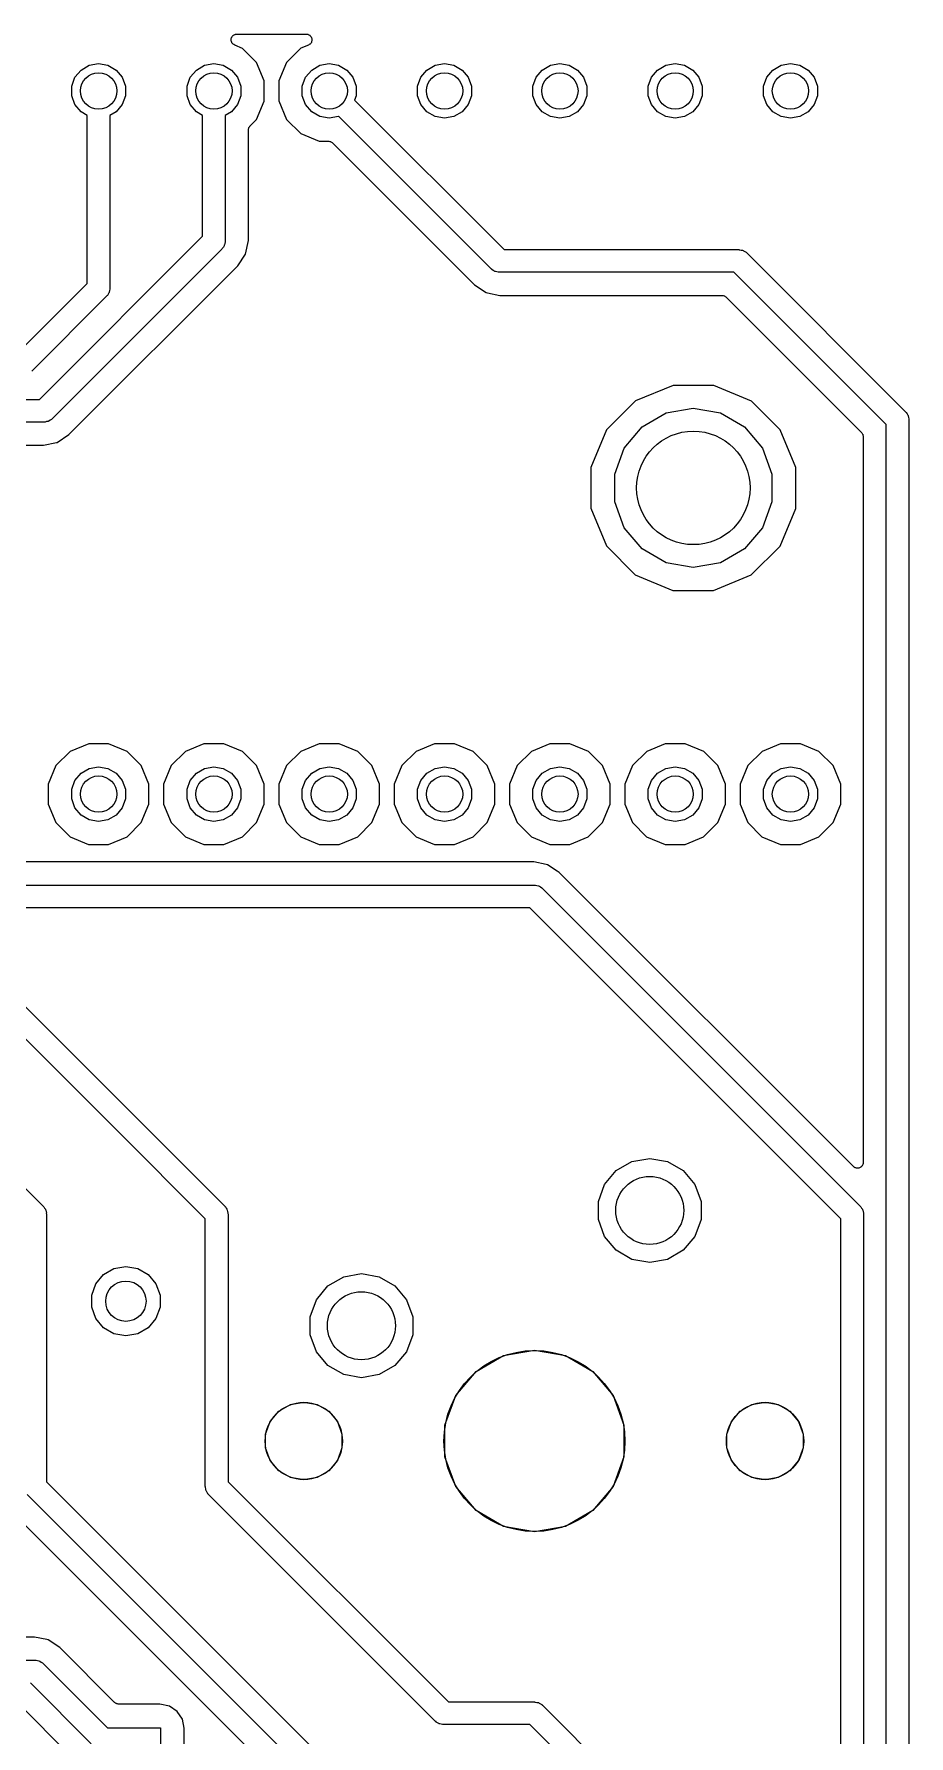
# Model space of a CAD drawing. Extents: x 36 to 201, y -145 to -29.
# Drawn here: x 181.98 to 201.25, y -66.5 to -29 of the extents above; entities that cross this region are included whole.
import ezdxf

# ---------------------------------------------------------------- set-up
doc = ezdxf.new("R2010")
doc.units = 0
doc.header["$MEASUREMENT"] = 0
doc.layers.add('BLACK', color=7, linetype='CONTINUOUS')

msp = doc.modelspace()

# ---------------------------------------------------------------- linework, layer by layer
at = {"layer": 'Black'}
for p, q in [((186.32, -29.1435), (186.321, -29.1242)), ((186.321, -29.1462), (186.32, -29.1435)), ((186.321, -29.1049), (186.322, -29.1023)), ((186.321, -29.1242), (186.321, -29.1049)), ((186.321, -29.1491), (186.321, -29.1462)), ((186.328, -29.1672), (186.321, -29.1491)), ((186.322, -29.0994), (186.33, -29.0816)), ((186.322, -29.1023), (186.322, -29.0994)), ((186.334, -29.1855), (186.328, -29.1672)), ((186.33, -29.0816), (186.336, -29.0635)), ((186.335, -29.1878), (186.334, -29.1855)), ((186.336, -29.1905), (186.335, -29.1878)), ((186.336, -29.0635), (186.338, -29.0613)), ((186.349, -29.2053), (186.336, -29.1905)), ((186.338, -29.0613), (186.339, -29.0587)), ((186.339, -29.0587), (186.352, -29.0445)), ((186.36, -29.2206), (186.349, -29.2053)), ((186.352, -29.0445), (186.365, -29.0297)), ((186.363, -29.2221), (186.36, -29.2206)), ((186.365, -29.2243), (186.363, -29.2221)), ((186.365, -29.0297), (186.367, -29.0283)), ((186.381, -29.2339), (186.365, -29.2243)), ((186.367, -29.0283), (186.369, -29.0262)), ((186.369, -29.0262), (186.386, -29.0173)), ((186.398, -29.2443), (186.381, -29.2339)), ((186.386, -29.0173), (186.403, -29.0077)), ((186.568, -29.3152), (186.398, -29.2443)), ((186.403, -29.0077), (186.406, -29.0072)), ((186.406, -29.0072), (186.408, -29.0058)), ((186.408, -29.0058), (186.427, -29.0033)), ((186.427, -29.0033), (186.446, -29)), ((186.446, -29), (187.974, -29)), ((188.022, -29.2444), (187.853, -29.3141)), ((187.974, -29), (187.993, -29.0034)), ((187.993, -29.0034), (188.012, -29.0059)), ((188.012, -29.0059), (188.014, -29.0072)), ((188.014, -29.0072), (188.017, -29.0077)), ((188.017, -29.0077), (188.034, -29.0174)), ((188.038, -29.234), (188.022, -29.2444)), ((188.034, -29.0174), (188.051, -29.0263)), ((188.055, -29.2243), (188.038, -29.234)), ((188.051, -29.0263), (188.053, -29.0283)), ((188.053, -29.0283), (188.055, -29.0297)), ((188.055, -29.0297), (188.068, -29.0446)), ((188.057, -29.2222), (188.055, -29.2243)), ((188.059, -29.2207), (188.057, -29.2222)), ((188.071, -29.2053), (188.059, -29.2207)), ((188.068, -29.0446), (188.081, -29.0589)), ((188.084, -29.1905), (188.071, -29.2053)), ((188.081, -29.0589), (188.082, -29.0614)), ((188.082, -29.0614), (188.084, -29.0635)), ((188.084, -29.0635), (188.09, -29.0817)), ((188.086, -29.1857), (188.084, -29.1879)), ((188.084, -29.1879), (188.084, -29.1905)), ((188.092, -29.1673), (188.086, -29.1857)), ((188.09, -29.0817), (188.098, -29.0996)), ((188.099, -29.1491), (188.092, -29.1673)), ((188.098, -29.0996), (188.098, -29.1024)), ((188.098, -29.1024), (188.099, -29.1049)), ((188.099, -29.1049), (188.099, -29.1243)), ((188.099, -29.1243), (188.099, -29.1437)), ((188.099, -29.1437), (188.099, -29.1463)), ((188.099, -29.1463), (188.099, -29.1491)), ((186.88, -29.6272), (186.568, -29.3152)), ((187.853, -29.3141), (187.541, -29.6255)), ((182.807, -30.1494), (182.878, -29.9529)), ((182.878, -29.9529), (183.013, -29.7926)), ((183.013, -29.7926), (183.194, -29.688)), ((183.194, -29.688), (183.4, -29.6517)), ((183.4, -29.6517), (183.606, -29.688)), ((183.606, -29.688), (183.787, -29.7926)), ((183.787, -29.7926), (183.922, -29.9529)), ((183.922, -29.9529), (183.993, -30.1494)), ((185.347, -30.1494), (185.418, -29.9529)), ((185.418, -29.9529), (185.553, -29.7926)), ((185.553, -29.7926), (185.734, -29.688)), ((185.734, -29.688), (185.94, -29.6517)), ((185.94, -29.6517), (186.146, -29.688)), ((186.146, -29.688), (186.327, -29.7926)), ((186.327, -29.7926), (186.462, -29.9529)), ((186.462, -29.9529), (186.533, -30.1494)), ((187.048, -30.0346), (186.88, -29.6272)), ((187.541, -29.6255), (187.372, -30.0326)), ((187.887, -30.1494), (187.958, -29.9529)), ((187.958, -29.9529), (188.093, -29.7926)), ((188.093, -29.7926), (188.274, -29.688)), ((188.274, -29.688), (188.48, -29.6517)), ((188.48, -29.6517), (188.686, -29.688)), ((188.686, -29.688), (188.867, -29.7926)), ((188.867, -29.7926), (189.002, -29.9529)), ((189.002, -29.9529), (189.073, -30.1494)), ((190.427, -30.1494), (190.498, -29.9529)), ((190.498, -29.9529), (190.633, -29.7926)), ((190.633, -29.7926), (190.814, -29.688)), ((190.814, -29.688), (191.02, -29.6517)), ((191.02, -29.6517), (191.226, -29.688)), ((191.226, -29.688), (191.407, -29.7926)), ((191.407, -29.7926), (191.542, -29.9529)), ((191.542, -29.9529), (191.613, -30.1494)), ((192.967, -30.1494), (193.038, -29.9529)), ((193.038, -29.9529), (193.173, -29.7926)), ((193.173, -29.7926), (193.354, -29.688)), ((193.354, -29.688), (193.56, -29.6517)), ((193.56, -29.6517), (193.766, -29.688)), ((193.766, -29.688), (193.947, -29.7926)), ((193.947, -29.7926), (194.082, -29.9529)), ((194.082, -29.9529), (194.153, -30.1494)), ((195.507, -30.1494), (195.578, -29.9529)), ((195.578, -29.9529), (195.713, -29.7926)), ((195.713, -29.7926), (195.894, -29.688)), ((195.894, -29.688), (196.1, -29.6517)), ((196.1, -29.6517), (196.306, -29.688)), ((196.306, -29.688), (196.487, -29.7926)), ((196.487, -29.7926), (196.622, -29.9529)), ((196.622, -29.9529), (196.693, -30.1494)), ((198.047, -30.1494), (198.118, -29.9529)), ((198.118, -29.9529), (198.253, -29.7926)), ((198.253, -29.7926), (198.434, -29.688)), ((198.434, -29.688), (198.64, -29.6517)), ((198.64, -29.6517), (198.846, -29.688)), ((198.846, -29.688), (199.027, -29.7926)), ((199.027, -29.7926), (199.162, -29.9529)), ((199.162, -29.9529), (199.233, -30.1494)), ((182.807, -30.3586), (182.807, -30.1494)), ((182.878, -30.5551), (182.807, -30.3586)), ((183.993, -30.3586), (183.922, -30.5551)), ((183.993, -30.1494), (183.993, -30.3586)), ((185.347, -30.3586), (185.347, -30.1494)), ((185.418, -30.5551), (185.347, -30.3586)), ((186.533, -30.3586), (186.462, -30.5551)), ((186.533, -30.1494), (186.533, -30.3586)), ((187.048, -30.4754), (187.048, -30.0346)), ((187.372, -30.0326), (187.372, -30.4734)), ((187.887, -30.3586), (187.887, -30.1494)), ((187.958, -30.5551), (187.887, -30.3586)), ((189.073, -30.3586), (189.037, -30.4576)), ((189.073, -30.1494), (189.073, -30.3586)), ((190.427, -30.3586), (190.427, -30.1494)), ((190.498, -30.5551), (190.427, -30.3586)), ((191.613, -30.3586), (191.542, -30.5551)), ((191.613, -30.1494), (191.613, -30.3586)), ((192.967, -30.3586), (192.967, -30.1494)), ((193.038, -30.5551), (192.967, -30.3586)), ((194.153, -30.3586), (194.082, -30.5551)), ((194.153, -30.1494), (194.153, -30.3586)), ((195.507, -30.3586), (195.507, -30.1494)), ((195.578, -30.5551), (195.507, -30.3586)), ((196.693, -30.3586), (196.622, -30.5551)), ((196.693, -30.1494), (196.693, -30.3586)), ((198.047, -30.3586), (198.047, -30.1494)), ((198.118, -30.5551), (198.047, -30.3586)), ((199.233, -30.3586), (199.162, -30.5551)), ((199.233, -30.1494), (199.233, -30.3586)), ((183.013, -30.7154), (182.878, -30.5551)), ((183.15, -30.7946), (183.013, -30.7154)), ((183.787, -30.7154), (183.65, -30.7946)), ((183.922, -30.5551), (183.787, -30.7154)), ((185.553, -30.7154), (185.418, -30.5551)), ((185.69, -30.7946), (185.553, -30.7154)), ((186.327, -30.7154), (186.19, -30.7946)), ((186.462, -30.5551), (186.327, -30.7154)), ((186.879, -30.8825), (187.048, -30.4754)), ((187.372, -30.4734), (187.54, -30.8808)), ((188.093, -30.7154), (187.958, -30.5551)), ((188.274, -30.82), (188.093, -30.7154)), ((189.037, -30.4576), (192.33, -33.75)), ((190.633, -30.7154), (190.498, -30.5551)), ((190.814, -30.82), (190.633, -30.7154)), ((191.407, -30.7154), (191.226, -30.82)), ((191.542, -30.5551), (191.407, -30.7154)), ((193.173, -30.7154), (193.038, -30.5551)), ((193.354, -30.82), (193.173, -30.7154)), ((193.947, -30.7154), (193.766, -30.82)), ((194.082, -30.5551), (193.947, -30.7154)), ((195.713, -30.7154), (195.578, -30.5551)), ((195.894, -30.82), (195.713, -30.7154)), ((196.487, -30.7154), (196.306, -30.82)), ((196.622, -30.5551), (196.487, -30.7154)), ((198.253, -30.7154), (198.118, -30.5551)), ((198.434, -30.82), (198.253, -30.7154)), ((199.027, -30.7154), (198.846, -30.82)), ((199.162, -30.5551), (199.027, -30.7154)), ((183.15, -34.4964), (183.15, -30.7946)), ((183.65, -30.7946), (183.65, -34.6)), ((185.69, -33.4564), (185.69, -30.7946)), ((186.19, -30.7946), (186.19, -33.56)), ((186.698, -31.1044), (186.703, -31.0884)), ((186.699, -31.11), (186.698, -31.1044)), ((186.698, -31.1156), (186.699, -31.11)), ((186.698, -33.5475), (186.698, -31.1156)), ((186.703, -31.0884), (186.706, -31.0721)), ((186.706, -31.0721), (186.708, -31.0672)), ((186.708, -31.0672), (186.71, -31.0618)), ((186.71, -31.0618), (186.719, -31.0483)), ((186.719, -31.0483), (186.728, -31.0339)), ((186.728, -31.0339), (186.732, -31.0303)), ((186.732, -31.0303), (186.735, -31.0257)), ((186.735, -31.0257), (186.879, -30.8825)), ((187.54, -30.8808), (187.852, -31.1928)), ((188.48, -30.8563), (188.274, -30.82)), ((188.686, -30.82), (188.48, -30.8563)), ((188.69, -30.8176), (188.686, -30.82)), ((192.049, -34.1768), (188.69, -30.8176)), ((191.02, -30.8563), (190.814, -30.82)), ((191.226, -30.82), (191.02, -30.8563)), ((193.56, -30.8563), (193.354, -30.82)), ((193.766, -30.82), (193.56, -30.8563)), ((196.1, -30.8563), (195.894, -30.82)), ((196.306, -30.82), (196.1, -30.8563)), ((198.64, -30.8563), (198.434, -30.82)), ((198.846, -30.82), (198.64, -30.8563)), ((187.852, -31.1928), (188.259, -31.3618)), ((188.259, -31.3618), (188.464, -31.362)), ((188.464, -31.362), (188.469, -31.363)), ((188.469, -31.363), (188.474, -31.3625)), ((188.474, -31.3625), (188.491, -31.3668)), ((188.491, -31.3668), (188.507, -31.3697)), ((188.507, -31.3697), (188.512, -31.3725)), ((188.512, -31.3725), (188.517, -31.3739)), ((188.517, -31.3739), (188.531, -31.3834)), ((188.531, -31.3834), (188.545, -31.3918)), ((188.545, -31.3918), (188.549, -31.396)), ((188.549, -31.396), (188.553, -31.3992)), ((188.553, -31.3992), (191.681, -34.5271)), ((182.096, -37.05), (185.69, -33.4564)), ((186.117, -33.7368), (182.377, -37.4768)), ((186.123, -33.7278), (186.117, -33.7368)), ((186.132, -33.7207), (186.123, -33.7278)), ((186.148, -33.6924), (186.132, -33.7207)), ((186.167, -33.6657), (186.148, -33.6924)), ((186.169, -33.655), (186.167, -33.6657)), ((186.175, -33.6455), (186.169, -33.655)), ((186.181, -33.6133), (186.175, -33.6455)), ((186.189, -33.5818), (186.181, -33.6133)), ((186.19, -33.56), (186.188, -33.5708)), ((186.188, -33.5708), (186.189, -33.5818)), ((186.638, -33.8491), (186.698, -33.5475)), ((182.745, -37.8271), (186.467, -34.1048)), ((186.467, -34.1048), (186.638, -33.8491)), ((192.33, -33.75), (197.5, -33.75)), ((197.5, -33.75), (197.511, -33.7519)), ((197.511, -33.7519), (197.522, -33.751)), ((197.522, -33.751), (197.553, -33.7594)), ((197.553, -33.7594), (197.586, -33.7651)), ((197.586, -33.7651), (197.595, -33.7706)), ((197.595, -33.7706), (197.606, -33.7734)), ((197.606, -33.7734), (197.632, -33.7922)), ((197.632, -33.7922), (197.661, -33.8085)), ((197.661, -33.8085), (197.668, -33.8169)), ((197.668, -33.8169), (197.677, -33.8232)), ((197.677, -33.8232), (201.177, -37.3232)), ((181.646, -36), (183.15, -34.4964)), ((192.058, -34.1831), (192.049, -34.1768)), ((192.065, -34.1915), (192.058, -34.1831)), ((192.094, -34.2078), (192.065, -34.1915)), ((192.12, -34.2266), (192.094, -34.2078)), ((192.131, -34.2294), (192.12, -34.2266)), ((192.14, -34.2349), (192.131, -34.2294)), ((192.173, -34.2406), (192.14, -34.2349)), ((192.204, -34.249), (192.173, -34.2406)), ((192.215, -34.2481), (192.204, -34.249)), ((192.226, -34.25), (192.215, -34.2481)), ((197.396, -34.25), (192.226, -34.25)), ((200.75, -37.6036), (197.396, -34.25)), ((183.577, -34.7768), (181.927, -36.4268)), ((183.583, -34.7678), (183.577, -34.7768)), ((183.592, -34.7607), (183.583, -34.7678)), ((183.608, -34.7324), (183.592, -34.7607)), ((183.627, -34.7057), (183.608, -34.7324)), ((183.629, -34.695), (183.627, -34.7057)), ((183.635, -34.6855), (183.629, -34.695)), ((183.641, -34.6533), (183.635, -34.6855)), ((183.649, -34.6218), (183.641, -34.6533)), ((183.65, -34.6), (183.648, -34.6108)), ((183.648, -34.6108), (183.649, -34.6218)), ((191.681, -34.5271), (191.937, -34.698)), ((191.937, -34.698), (191.968, -34.7043)), ((191.968, -34.7043), (191.968, -34.7043)), ((191.968, -34.7043), (192.239, -34.758)), ((192.239, -34.758), (197.133, -34.758)), ((197.133, -34.758), (197.139, -34.759)), ((197.139, -34.759), (197.144, -34.7585)), ((197.144, -34.7585), (197.161, -34.7628)), ((197.161, -34.7628), (197.177, -34.7657)), ((197.177, -34.7657), (197.182, -34.7685)), ((197.182, -34.7685), (197.187, -34.7699)), ((197.187, -34.7699), (197.201, -34.7794)), ((197.201, -34.7794), (197.215, -34.7877)), ((197.215, -34.7877), (197.219, -34.792)), ((197.219, -34.792), (197.223, -34.7952)), ((197.223, -34.7952), (200.205, -37.7768)), ((196.053, -36.7416), (195.223, -37.0846)), ((196.951, -36.7424), (196.053, -36.7416)), ((197.781, -37.0869), (196.951, -36.7424)), ((159.7, -37.05), (182.096, -37.05)), ((195.223, -37.0846), (194.587, -37.7193)), ((198.415, -37.7226), (197.781, -37.0869)), ((182.361, -37.4915), (182.332, -37.5078)), ((182.368, -37.4831), (182.361, -37.4915)), ((182.377, -37.4768), (182.368, -37.4831)), ((195.371, -37.6543), (195.899, -37.3493)), ((195.899, -37.3493), (196.5, -37.2433)), ((196.5, -37.2433), (197.101, -37.3493)), ((197.101, -37.3493), (197.629, -37.6543)), ((201.177, -37.3232), (201.183, -37.3322)), ((201.183, -37.3322), (201.192, -37.3393)), ((201.192, -37.3393), (201.208, -37.3676)), ((201.208, -37.3676), (201.227, -37.3943)), ((201.227, -37.3943), (201.229, -37.405)), ((201.229, -37.405), (201.235, -37.4145)), ((201.235, -37.4145), (201.241, -37.4467)), ((201.241, -37.4467), (201.249, -37.4782)), ((201.249, -37.4782), (201.248, -37.4892)), ((201.248, -37.4892), (201.25, -37.5)), ((182.2, -37.55), (159.804, -37.55)), ((182.211, -37.5481), (182.2, -37.55)), ((182.222, -37.5491), (182.211, -37.5481)), ((182.253, -37.5406), (182.222, -37.5491)), ((182.286, -37.5349), (182.253, -37.5406)), ((182.295, -37.5294), (182.286, -37.5349)), ((182.306, -37.5266), (182.295, -37.5294)), ((182.332, -37.5078), (182.306, -37.5266)), ((182.489, -37.998), (182.745, -37.8271)), ((194.587, -37.7193), (194.242, -38.5489)), ((194.979, -38.1217), (195.371, -37.6543)), ((197.629, -37.6543), (198.021, -38.1217)), ((198.758, -38.5528), (198.415, -37.7226)), ((200.205, -37.7768), (200.208, -37.7814)), ((200.208, -37.7814), (200.212, -37.7849)), ((200.212, -37.7849), (200.221, -37.7993)), ((200.221, -37.7993), (200.23, -37.8129)), ((200.23, -37.8129), (200.232, -37.8183)), ((200.232, -37.8183), (200.234, -37.8231)), ((200.234, -37.8231), (200.237, -37.8395)), ((200.237, -37.8395), (200.242, -37.8555)), ((200.242, -37.8555), (200.241, -37.8611)), ((200.241, -37.8611), (200.242, -37.8666)), ((200.242, -37.8666), (200.242, -53.8634)), ((200.75, -127), (200.75, -37.6036)), ((201.25, -37.5), (201.25, -127)), ((160.067, -38.058), (182.187, -38.058)), ((182.187, -38.058), (182.473, -38.0012)), ((182.473, -38.0012), (182.489, -37.998)), ((182.473, -38.0012), (182.473, -38.0012)), ((194.77, -38.695), (194.979, -38.1217)), ((198.021, -38.1217), (198.23, -38.695)), ((194.242, -38.5489), (194.242, -39.4472)), ((198.758, -39.4511), (198.758, -38.5528)), ((194.77, -39.305), (194.77, -38.695)), ((198.23, -38.695), (198.23, -39.305)), ((194.979, -39.8783), (194.77, -39.305)), ((198.23, -39.305), (198.021, -39.8783)), ((194.242, -39.4472), (194.585, -40.2774)), ((198.413, -40.2807), (198.758, -39.4511)), ((195.371, -40.3457), (194.979, -39.8783)), ((198.021, -39.8783), (197.629, -40.3457)), ((194.585, -40.2774), (195.219, -40.9131)), ((195.899, -40.6507), (195.371, -40.3457)), ((197.629, -40.3457), (197.101, -40.6507)), ((197.777, -40.9154), (198.413, -40.2807)), ((196.5, -40.7567), (195.899, -40.6507)), ((197.101, -40.6507), (196.5, -40.7567)), ((195.219, -40.9131), (196.049, -41.2576)), ((196.947, -41.2584), (197.777, -40.9154)), ((196.049, -41.2576), (196.947, -41.2584)), ((182.773, -44.8061), (182.461, -45.1175)), ((183.181, -44.6378), (182.773, -44.8061)), ((183.621, -44.6382), (183.181, -44.6378)), ((184.028, -44.8072), (183.621, -44.6382)), ((184.34, -45.1192), (184.028, -44.8072)), ((185.313, -44.8061), (185.001, -45.1175)), ((185.721, -44.6378), (185.313, -44.8061)), ((186.161, -44.6382), (185.721, -44.6378)), ((186.568, -44.8072), (186.161, -44.6382)), ((186.88, -45.1192), (186.568, -44.8072)), ((187.853, -44.8061), (187.541, -45.1175)), ((188.261, -44.6378), (187.853, -44.8061)), ((188.701, -44.6382), (188.261, -44.6378)), ((189.108, -44.8072), (188.701, -44.6382)), ((189.42, -45.1192), (189.108, -44.8072)), ((190.393, -44.8061), (190.081, -45.1175)), ((190.801, -44.6378), (190.393, -44.8061)), ((191.241, -44.6382), (190.801, -44.6378)), ((191.648, -44.8072), (191.241, -44.6382)), ((191.96, -45.1192), (191.648, -44.8072)), ((192.933, -44.8061), (192.621, -45.1175)), ((193.341, -44.6378), (192.933, -44.8061)), ((193.781, -44.6382), (193.341, -44.6378)), ((194.188, -44.8072), (193.781, -44.6382)), ((194.5, -45.1192), (194.188, -44.8072)), ((195.473, -44.8061), (195.161, -45.1175)), ((195.881, -44.6378), (195.473, -44.8061)), ((196.321, -44.6382), (195.881, -44.6378)), ((196.728, -44.8072), (196.321, -44.6382)), ((197.04, -45.1192), (196.728, -44.8072)), ((198.013, -44.8061), (197.701, -45.1175)), ((198.421, -44.6378), (198.013, -44.8061)), ((198.861, -44.6382), (198.421, -44.6378)), ((199.268, -44.8072), (198.861, -44.6382)), ((199.58, -45.1192), (199.268, -44.8072)), ((182.461, -45.1175), (182.292, -45.5246)), ((182.878, -45.4449), (183.013, -45.2846)), ((183.013, -45.2846), (183.194, -45.18)), ((183.194, -45.18), (183.4, -45.1437)), ((183.4, -45.1437), (183.606, -45.18)), ((183.606, -45.18), (183.787, -45.2846)), ((183.787, -45.2846), (183.922, -45.4449)), ((184.508, -45.5266), (184.34, -45.1192)), ((185.001, -45.1175), (184.832, -45.5246)), ((185.418, -45.4449), (185.553, -45.2846)), ((185.553, -45.2846), (185.734, -45.18)), ((185.734, -45.18), (185.94, -45.1437)), ((185.94, -45.1437), (186.146, -45.18)), ((186.146, -45.18), (186.327, -45.2846)), ((186.327, -45.2846), (186.462, -45.4449)), ((187.048, -45.5266), (186.88, -45.1192)), ((187.541, -45.1175), (187.372, -45.5246)), ((187.958, -45.4449), (188.093, -45.2846)), ((188.093, -45.2846), (188.274, -45.18)), ((188.274, -45.18), (188.48, -45.1437)), ((188.48, -45.1437), (188.686, -45.18)), ((188.686, -45.18), (188.867, -45.2846)), ((188.867, -45.2846), (189.002, -45.4449)), ((189.588, -45.5266), (189.42, -45.1192)), ((190.081, -45.1175), (189.912, -45.5246)), ((190.498, -45.4449), (190.633, -45.2846)), ((190.633, -45.2846), (190.814, -45.18)), ((190.814, -45.18), (191.02, -45.1437)), ((191.02, -45.1437), (191.226, -45.18)), ((191.226, -45.18), (191.407, -45.2846)), ((191.407, -45.2846), (191.542, -45.4449)), ((192.128, -45.5266), (191.96, -45.1192)), ((192.621, -45.1175), (192.452, -45.5246)), ((193.038, -45.4449), (193.173, -45.2846)), ((193.173, -45.2846), (193.354, -45.18)), ((193.354, -45.18), (193.56, -45.1437)), ((193.56, -45.1437), (193.766, -45.18)), ((193.766, -45.18), (193.947, -45.2846)), ((193.947, -45.2846), (194.082, -45.4449)), ((194.668, -45.5266), (194.5, -45.1192)), ((195.161, -45.1175), (194.992, -45.5246)), ((195.578, -45.4449), (195.713, -45.2846)), ((195.713, -45.2846), (195.894, -45.18)), ((195.894, -45.18), (196.1, -45.1437)), ((196.1, -45.1437), (196.306, -45.18)), ((196.306, -45.18), (196.487, -45.2846)), ((196.487, -45.2846), (196.622, -45.4449)), ((197.208, -45.5266), (197.04, -45.1192)), ((197.701, -45.1175), (197.532, -45.5246)), ((198.118, -45.4449), (198.253, -45.2846)), ((198.253, -45.2846), (198.434, -45.18)), ((198.434, -45.18), (198.64, -45.1437)), ((198.64, -45.1437), (198.846, -45.18)), ((198.846, -45.18), (199.027, -45.2846)), ((199.027, -45.2846), (199.162, -45.4449)), ((199.748, -45.5266), (199.58, -45.1192)), ((182.292, -45.5246), (182.292, -45.9654)), ((182.807, -45.6414), (182.878, -45.4449)), ((182.807, -45.8506), (182.807, -45.6414)), ((183.922, -45.4449), (183.993, -45.6414)), ((183.993, -45.6414), (183.993, -45.8506)), ((184.508, -45.9674), (184.508, -45.5266)), ((184.832, -45.5246), (184.832, -45.9654)), ((185.347, -45.6414), (185.418, -45.4449)), ((185.347, -45.8506), (185.347, -45.6414)), ((186.462, -45.4449), (186.533, -45.6414)), ((186.533, -45.6414), (186.533, -45.8506)), ((187.048, -45.9674), (187.048, -45.5266)), ((187.372, -45.5246), (187.372, -45.9654)), ((187.887, -45.6414), (187.958, -45.4449)), ((187.887, -45.8506), (187.887, -45.6414)), ((189.002, -45.4449), (189.073, -45.6414)), ((189.073, -45.6414), (189.073, -45.8506)), ((189.588, -45.9674), (189.588, -45.5266)), ((189.912, -45.5246), (189.912, -45.9654)), ((190.427, -45.6414), (190.498, -45.4449)), ((190.427, -45.8506), (190.427, -45.6414)), ((191.542, -45.4449), (191.613, -45.6414)), ((191.613, -45.6414), (191.613, -45.8506)), ((192.128, -45.9674), (192.128, -45.5266)), ((192.452, -45.5246), (192.452, -45.9654)), ((192.967, -45.6414), (193.038, -45.4449)), ((192.967, -45.8506), (192.967, -45.6414)), ((194.082, -45.4449), (194.153, -45.6414)), ((194.153, -45.6414), (194.153, -45.8506)), ((194.668, -45.9674), (194.668, -45.5266)), ((194.992, -45.5246), (194.992, -45.9654)), ((195.507, -45.6414), (195.578, -45.4449)), ((195.507, -45.8506), (195.507, -45.6414)), ((196.622, -45.4449), (196.693, -45.6414)), ((196.693, -45.6414), (196.693, -45.8506)), ((197.208, -45.9674), (197.208, -45.5266)), ((197.532, -45.5246), (197.532, -45.9654)), ((198.047, -45.6414), (198.118, -45.4449)), ((198.047, -45.8506), (198.047, -45.6414)), ((199.162, -45.4449), (199.233, -45.6414)), ((199.233, -45.6414), (199.233, -45.8506)), ((199.748, -45.9674), (199.748, -45.5266)), ((182.292, -45.9654), (182.46, -46.3728)), ((182.878, -46.0471), (182.807, -45.8506)), ((183.013, -46.2074), (182.878, -46.0471)), ((183.922, -46.0471), (183.787, -46.2074)), ((183.993, -45.8506), (183.922, -46.0471)), ((184.339, -46.3745), (184.508, -45.9674)), ((184.832, -45.9654), (185, -46.3728)), ((185.418, -46.0471), (185.347, -45.8506)), ((185.553, -46.2074), (185.418, -46.0471)), ((186.462, -46.0471), (186.327, -46.2074)), ((186.533, -45.8506), (186.462, -46.0471)), ((186.879, -46.3745), (187.048, -45.9674)), ((187.372, -45.9654), (187.54, -46.3728)), ((187.958, -46.0471), (187.887, -45.8506)), ((188.093, -46.2074), (187.958, -46.0471)), ((189.002, -46.0471), (188.867, -46.2074)), ((189.073, -45.8506), (189.002, -46.0471)), ((189.419, -46.3745), (189.588, -45.9674)), ((189.912, -45.9654), (190.08, -46.3728)), ((190.498, -46.0471), (190.427, -45.8506)), ((190.633, -46.2074), (190.498, -46.0471)), ((191.542, -46.0471), (191.407, -46.2074)), ((191.613, -45.8506), (191.542, -46.0471)), ((191.959, -46.3745), (192.128, -45.9674)), ((192.452, -45.9654), (192.62, -46.3728)), ((193.038, -46.0471), (192.967, -45.8506)), ((193.173, -46.2074), (193.038, -46.0471)), ((194.082, -46.0471), (193.947, -46.2074)), ((194.153, -45.8506), (194.082, -46.0471)), ((194.499, -46.3745), (194.668, -45.9674)), ((194.992, -45.9654), (195.16, -46.3728)), ((195.578, -46.0471), (195.507, -45.8506)), ((195.713, -46.2074), (195.578, -46.0471)), ((196.622, -46.0471), (196.487, -46.2074)), ((196.693, -45.8506), (196.622, -46.0471)), ((197.039, -46.3745), (197.208, -45.9674)), ((197.532, -45.9654), (197.7, -46.3728)), ((198.118, -46.0471), (198.047, -45.8506)), ((198.253, -46.2074), (198.118, -46.0471)), ((199.162, -46.0471), (199.027, -46.2074)), ((199.233, -45.8506), (199.162, -46.0471)), ((199.579, -46.3745), (199.748, -45.9674)), ((182.46, -46.3728), (182.772, -46.6848)), ((183.194, -46.312), (183.013, -46.2074)), ((183.4, -46.3483), (183.194, -46.312)), ((183.606, -46.312), (183.4, -46.3483)), ((183.787, -46.2074), (183.606, -46.312)), ((184.027, -46.6859), (184.339, -46.3745)), ((185, -46.3728), (185.312, -46.6848)), ((185.734, -46.312), (185.553, -46.2074)), ((185.94, -46.3483), (185.734, -46.312)), ((186.146, -46.312), (185.94, -46.3483)), ((186.327, -46.2074), (186.146, -46.312)), ((186.567, -46.6859), (186.879, -46.3745)), ((187.54, -46.3728), (187.852, -46.6848)), ((188.274, -46.312), (188.093, -46.2074)), ((188.48, -46.3483), (188.274, -46.312)), ((188.686, -46.312), (188.48, -46.3483)), ((188.867, -46.2074), (188.686, -46.312)), ((189.107, -46.6859), (189.419, -46.3745)), ((190.08, -46.3728), (190.392, -46.6848)), ((190.814, -46.312), (190.633, -46.2074)), ((191.02, -46.3483), (190.814, -46.312)), ((191.226, -46.312), (191.02, -46.3483)), ((191.407, -46.2074), (191.226, -46.312)), ((191.647, -46.6859), (191.959, -46.3745)), ((192.62, -46.3728), (192.932, -46.6848)), ((193.354, -46.312), (193.173, -46.2074)), ((193.56, -46.3483), (193.354, -46.312)), ((193.766, -46.312), (193.56, -46.3483)), ((193.947, -46.2074), (193.766, -46.312)), ((194.187, -46.6859), (194.499, -46.3745)), ((195.16, -46.3728), (195.472, -46.6848)), ((195.894, -46.312), (195.713, -46.2074)), ((196.1, -46.3483), (195.894, -46.312)), ((196.306, -46.312), (196.1, -46.3483)), ((196.487, -46.2074), (196.306, -46.312)), ((196.727, -46.6859), (197.039, -46.3745)), ((197.7, -46.3728), (198.012, -46.6848)), ((198.434, -46.312), (198.253, -46.2074)), ((198.64, -46.3483), (198.434, -46.312)), ((198.846, -46.312), (198.64, -46.3483)), ((199.027, -46.2074), (198.846, -46.312)), ((199.267, -46.6859), (199.579, -46.3745)), ((182.772, -46.6848), (183.179, -46.8538)), ((183.179, -46.8538), (183.619, -46.8542)), ((183.619, -46.8542), (184.027, -46.6859)), ((185.312, -46.6848), (185.719, -46.8538)), ((185.719, -46.8538), (186.159, -46.8542)), ((186.159, -46.8542), (186.567, -46.6859)), ((187.852, -46.6848), (188.259, -46.8538)), ((188.259, -46.8538), (188.699, -46.8542)), ((188.699, -46.8542), (189.107, -46.6859)), ((190.392, -46.6848), (190.799, -46.8538)), ((190.799, -46.8538), (191.239, -46.8542)), ((191.239, -46.8542), (191.647, -46.6859)), ((192.932, -46.6848), (193.339, -46.8538)), ((193.339, -46.8538), (193.779, -46.8542)), ((193.779, -46.8542), (194.187, -46.6859)), ((195.472, -46.6848), (195.879, -46.8538)), ((195.879, -46.8538), (196.319, -46.8542)), ((196.319, -46.8542), (196.727, -46.6859)), ((198.012, -46.6848), (198.419, -46.8538)), ((198.419, -46.8538), (198.859, -46.8542)), ((198.859, -46.8542), (199.267, -46.6859)), ((192.987, -47.242), (155.367, -47.242)), ((193.258, -47.2957), (192.987, -47.242)), ((193.289, -47.302), (193.258, -47.2957)), ((193.258, -47.2957), (193.258, -47.2957)), ((193.502, -47.4443), (193.289, -47.302)), ((193.545, -47.4729), (193.502, -47.4443)), ((200.025, -53.9532), (193.545, -47.4729)), ((155.104, -47.75), (190, -47.75)), ((190, -47.75), (193, -47.75)), ((193, -47.75), (193.011, -47.7519)), ((193.011, -47.7519), (193.022, -47.751)), ((193.022, -47.751), (193.053, -47.7594)), ((193.053, -47.7594), (193.086, -47.7651)), ((193.086, -47.7651), (193.095, -47.7706)), ((193.095, -47.7706), (193.106, -47.7734)), ((193.106, -47.7734), (193.132, -47.7922)), ((193.132, -47.7922), (193.161, -47.8085)), ((193.161, -47.8085), (193.168, -47.8169)), ((193.168, -47.8169), (193.177, -47.8232)), ((193.177, -47.8232), (200.177, -54.8232)), ((190, -48.25), (155, -48.25)), ((192.896, -48.25), (190, -48.25)), ((199.75, -55.1036), (192.896, -48.25)), ((180.177, -48.8232), (184.177, -52.8232)), ((183.823, -53.1768), (179.896, -49.25)), ((180.177, -52.8232), (182.177, -54.8232)), ((184.177, -52.8232), (186.177, -54.8232)), ((185.75, -55.1036), (183.823, -53.1768)), ((194.802, -54.0411), (195.148, -53.8418)), ((195.148, -53.8418), (195.54, -53.7726)), ((195.54, -53.7726), (195.932, -53.8418)), ((195.932, -53.8418), (196.278, -54.0411)), ((200.039, -53.9627), (200.025, -53.9532)), ((200.052, -53.9734), (200.039, -53.9627)), ((200.057, -53.9753), (200.052, -53.9734)), ((200.061, -53.9785), (200.057, -53.9753)), ((200.077, -53.9828), (200.061, -53.9785)), ((200.093, -53.9885), (200.077, -53.9828)), ((200.099, -53.9885), (200.093, -53.9885)), ((200.104, -53.9899), (200.099, -53.9885)), ((200.12, -53.9885), (200.104, -53.9899)), ((200.137, -53.9885), (200.12, -53.9885)), ((200.142, -53.9866), (200.137, -53.9885)), ((200.148, -53.9861), (200.142, -53.9866)), ((200.163, -53.9791), (200.148, -53.9861)), ((200.178, -53.9734), (200.163, -53.9791)), ((200.183, -53.9698), (200.178, -53.9734)), ((200.188, -53.9675), (200.183, -53.9698)), ((200.2, -53.9557), (200.188, -53.9675)), ((200.212, -53.9451), (200.2, -53.9557)), ((200.215, -53.9402), (200.212, -53.9451)), ((200.219, -53.9363), (200.215, -53.9402)), ((200.226, -53.9212), (200.219, -53.9363)), ((200.234, -53.9069), (200.226, -53.9212)), ((200.235, -53.9014), (200.234, -53.9069)), ((200.238, -53.8963), (200.235, -53.9014)), ((200.239, -53.8798), (200.238, -53.8963)), ((200.242, -53.8634), (200.239, -53.8798)), ((194.41, -54.7208), (194.546, -54.3463)), ((194.546, -54.3463), (194.802, -54.0411)), ((196.278, -54.0411), (196.534, -54.3463)), ((196.534, -54.3463), (196.67, -54.7208)), ((194.41, -55.1192), (194.41, -54.7208)), ((196.67, -54.7208), (196.67, -55.1192)), ((182.177, -54.8232), (182.183, -54.8322)), ((182.183, -54.8322), (182.192, -54.8393)), ((182.192, -54.8393), (182.208, -54.8676)), ((182.208, -54.8676), (182.227, -54.8943)), ((182.227, -54.8943), (182.229, -54.905)), ((182.229, -54.905), (182.235, -54.9145)), ((182.235, -54.9145), (182.241, -54.9467)), ((182.241, -54.9467), (182.249, -54.9782)), ((182.249, -54.9782), (182.248, -54.9892)), ((182.248, -54.9892), (182.25, -55)), ((182.25, -55), (182.25, -58)), ((185.75, -61), (185.75, -55.1036)), ((186.177, -54.8232), (186.183, -54.8322)), ((186.183, -54.8322), (186.192, -54.8393)), ((186.192, -54.8393), (186.208, -54.8676)), ((186.208, -54.8676), (186.227, -54.8943)), ((186.227, -54.8943), (186.229, -54.905)), ((186.229, -54.905), (186.235, -54.9145)), ((186.235, -54.9145), (186.241, -54.9467)), ((186.241, -54.9467), (186.249, -54.9782)), ((186.249, -54.9782), (186.248, -54.9892)), ((186.248, -54.9892), (186.25, -55)), ((186.25, -55), (186.25, -60.8964)), ((194.546, -55.4937), (194.41, -55.1192)), ((196.67, -55.1192), (196.534, -55.4937)), ((199.75, -58), (199.75, -55.1036)), ((200.177, -54.8232), (200.183, -54.8322)), ((200.183, -54.8322), (200.192, -54.8393)), ((200.192, -54.8393), (200.208, -54.8676)), ((200.208, -54.8676), (200.227, -54.8943)), ((200.227, -54.8943), (200.229, -54.905)), ((200.229, -54.905), (200.235, -54.9145)), ((200.235, -54.9145), (200.241, -54.9467)), ((200.241, -54.9467), (200.249, -54.9782)), ((200.249, -54.9782), (200.248, -54.9892)), ((200.248, -54.9892), (200.25, -55)), ((200.25, -55), (200.25, -58)), ((194.802, -55.7989), (194.546, -55.4937)), ((196.534, -55.4937), (196.278, -55.7989)), ((195.148, -55.9982), (194.802, -55.7989)), ((196.278, -55.7989), (195.932, -55.9982)), ((183.508, -56.334), (183.738, -56.2012)), ((183.738, -56.2012), (184, -56.1551)), ((184, -56.1551), (184.262, -56.2012)), ((184.262, -56.2012), (184.492, -56.334)), ((195.54, -56.0674), (195.148, -55.9982)), ((195.932, -55.9982), (195.54, -56.0674)), ((183.247, -56.7872), (183.338, -56.5375)), ((183.338, -56.5375), (183.508, -56.334)), ((184.492, -56.334), (184.662, -56.5375)), ((184.662, -56.5375), (184.753, -56.7872)), ((188.196, -56.8863), (188.452, -56.5811)), ((188.452, -56.5811), (188.798, -56.3818)), ((188.798, -56.3818), (189.19, -56.3126)), ((189.19, -56.3126), (189.582, -56.3818)), ((189.582, -56.3818), (189.928, -56.5811)), ((189.928, -56.5811), (190.184, -56.8863)), ((183.247, -57.0528), (183.247, -56.7872)), ((184.753, -56.7872), (184.753, -57.0528)), ((188.06, -57.2608), (188.196, -56.8863)), ((190.184, -56.8863), (190.32, -57.2608)), ((183.338, -57.3025), (183.247, -57.0528)), ((183.508, -57.506), (183.338, -57.3025)), ((184.662, -57.3025), (184.492, -57.506)), ((184.753, -57.0528), (184.662, -57.3025)), ((188.06, -57.6592), (188.06, -57.2608)), ((190.32, -57.2608), (190.32, -57.6592)), ((183.738, -57.6388), (183.508, -57.506)), ((184, -57.6849), (183.738, -57.6388)), ((184.262, -57.6388), (184, -57.6849)), ((184.492, -57.506), (184.262, -57.6388)), ((188.196, -58.0337), (188.06, -57.6592)), ((190.32, -57.6592), (190.184, -58.0337)), ((182.25, -58), (182.25, -60.8964)), ((188.452, -58.3389), (188.196, -58.0337)), ((190.184, -58.0337), (189.928, -58.3389)), ((191.713, -58.4667), (192.315, -58.1192)), ((192.315, -58.1192), (193, -57.9985)), ((193, -57.9985), (193.685, -58.1192)), ((193.685, -58.1192), (194.287, -58.4667)), ((199.75, -82), (199.75, -58)), ((200.25, -58), (200.25, -82)), ((188.798, -58.5382), (188.452, -58.3389)), ((189.928, -58.3389), (189.582, -58.5382)), ((191.267, -58.9992), (191.713, -58.4667)), ((194.287, -58.4667), (194.733, -58.9992)), ((189.19, -58.6074), (188.798, -58.5382)), ((189.582, -58.5382), (189.19, -58.6074)), ((187.371, -59.3457), (187.628, -59.1974)), ((187.628, -59.1974), (187.92, -59.1458)), ((187.92, -59.1458), (188.212, -59.1974)), ((188.212, -59.1974), (188.469, -59.3457)), ((191.029, -59.6524), (191.267, -58.9992)), ((194.733, -58.9992), (194.971, -59.6524)), ((197.531, -59.3457), (197.788, -59.1974)), ((197.788, -59.1974), (198.08, -59.1458)), ((198.08, -59.1458), (198.372, -59.1974)), ((198.372, -59.1974), (198.629, -59.3457)), ((187.079, -59.8517), (187.18, -59.5729)), ((187.18, -59.5729), (187.371, -59.3457)), ((188.469, -59.3457), (188.66, -59.5729)), ((188.66, -59.5729), (188.761, -59.8517)), ((197.239, -59.8517), (197.34, -59.5729)), ((197.34, -59.5729), (197.531, -59.3457)), ((198.629, -59.3457), (198.82, -59.5729)), ((198.82, -59.5729), (198.921, -59.8517)), ((187.079, -60.1483), (187.079, -59.8517)), ((188.761, -59.8517), (188.761, -60.1483)), ((191.029, -60.3476), (191.029, -59.6524)), ((194.971, -59.6524), (194.971, -60.3476)), ((197.239, -60.1483), (197.239, -59.8517)), ((198.921, -59.8517), (198.921, -60.1483)), ((187.18, -60.4271), (187.079, -60.1483)), ((188.761, -60.1483), (188.66, -60.4271)), ((191.267, -61.0008), (191.029, -60.3476)), ((194.971, -60.3476), (194.733, -61.0008)), ((197.34, -60.4271), (197.239, -60.1483)), ((198.921, -60.1483), (198.82, -60.4271)), ((187.371, -60.6543), (187.18, -60.4271)), ((187.628, -60.8026), (187.371, -60.6543)), ((188.469, -60.6543), (188.212, -60.8026)), ((188.66, -60.4271), (188.469, -60.6543)), ((197.531, -60.6543), (197.34, -60.4271)), ((197.788, -60.8026), (197.531, -60.6543)), ((198.629, -60.6543), (198.372, -60.8026)), ((198.82, -60.4271), (198.629, -60.6543)), ((182.25, -60.8964), (189.104, -67.75)), ((185.752, -61.0108), (185.75, -61)), ((185.751, -61.0218), (185.752, -61.0108)), ((185.759, -61.0533), (185.751, -61.0218)), ((185.765, -61.0855), (185.759, -61.0533)), ((185.771, -61.095), (185.765, -61.0855)), ((185.773, -61.1057), (185.771, -61.095)), ((185.792, -61.1324), (185.773, -61.1057)), ((186.25, -60.8964), (191.104, -65.75)), ((187.92, -60.8541), (187.628, -60.8026)), ((188.212, -60.8026), (187.92, -60.8541)), ((191.713, -61.5332), (191.267, -61.0008)), ((194.733, -61.0008), (194.287, -61.5332)), ((198.08, -60.8541), (197.788, -60.8026)), ((198.372, -60.8026), (198.08, -60.8541)), ((188.823, -68.1768), (181.823, -61.1768)), ((185.808, -61.1607), (185.792, -61.1324)), ((185.817, -61.1678), (185.808, -61.1607)), ((185.823, -61.1768), (185.817, -61.1678)), ((190.823, -66.1768), (185.823, -61.1768)), ((181.473, -61.5448), (188.455, -68.5271)), ((192.315, -61.8808), (191.713, -61.5332)), ((194.287, -61.5332), (193.685, -61.8808)), ((193, -62.0015), (192.315, -61.8808)), ((193.685, -61.8808), (193, -62.0015)), ((181.987, -64.322), (166.386, -64.322)), ((182.258, -64.3757), (181.987, -64.322)), ((182.289, -64.382), (182.258, -64.3757)), ((182.258, -64.3757), (182.258, -64.3757)), ((182.545, -64.5529), (182.289, -64.382)), ((165.762, -64.83), (182, -64.83)), ((182, -64.83), (182.011, -64.8319)), ((182.011, -64.8319), (182.022, -64.831)), ((182.022, -64.831), (182.053, -64.8394)), ((182.053, -64.8394), (182.086, -64.8451)), ((182.086, -64.8451), (182.095, -64.8506)), ((182.095, -64.8506), (182.106, -64.8534)), ((182.106, -64.8534), (182.132, -64.8722)), ((182.132, -64.8722), (182.161, -64.8885)), ((183.752, -65.7604), (182.545, -64.5529)), ((182.161, -64.8885), (182.168, -64.8969)), ((182.168, -64.8969), (182.177, -64.9032)), ((182.177, -64.9032), (183.592, -66.318)), ((183.238, -66.6716), (181.896, -65.33)), ((181.723, -65.8752), (182.68, -66.8323)), ((183.757, -65.7636), (183.752, -65.7604)), ((183.761, -65.7678), (183.757, -65.7636)), ((183.775, -65.7761), (183.761, -65.7678)), ((183.788, -65.7857), (183.775, -65.7761)), ((183.794, -65.7871), (183.788, -65.7857)), ((183.799, -65.7899), (183.794, -65.7871)), ((183.815, -65.7928), (183.799, -65.7899)), ((183.831, -65.7971), (183.815, -65.7928)), ((183.837, -65.7966), (183.831, -65.7971)), ((183.842, -65.7976), (183.837, -65.7966)), ((184.749, -65.7976), (183.842, -65.7976)), ((184.963, -65.8409), (184.749, -65.7976)), ((185.133, -65.9569), (184.963, -65.8409)), ((185.245, -66.1305), (185.133, -65.9569)), ((191.104, -65.75), (193, -65.75)), ((193, -65.75), (193.011, -65.7519)), ((193.011, -65.7519), (193.022, -65.751)), ((193.022, -65.751), (193.053, -65.7594)), ((193.053, -65.7594), (193.086, -65.7651)), ((193.086, -65.7651), (193.095, -65.7706)), ((193.095, -65.7706), (193.106, -65.7734)), ((193.106, -65.7734), (193.132, -65.7922)), ((193.132, -65.7922), (193.161, -65.8085)), ((193.161, -65.8085), (193.168, -65.8169)), ((193.168, -65.8169), (193.177, -65.8232)), ((193.177, -65.8232), (199.177, -71.8232)), ((183.592, -66.318), (184.762, -66.318)), ((184.762, -66.318), (184.762, -67.842)), ((185.282, -66.3298), (185.245, -66.1305)), ((185.282, -67.8293), (185.282, -66.3298)), ((190.832, -66.1831), (190.823, -66.1768)), ((190.839, -66.1915), (190.832, -66.1831)), ((190.868, -66.2078), (190.839, -66.1915)), ((190.894, -66.2266), (190.868, -66.2078)), ((190.905, -66.2294), (190.894, -66.2266)), ((190.914, -66.2349), (190.905, -66.2294)), ((190.947, -66.2406), (190.914, -66.2349)), ((190.978, -66.249), (190.947, -66.2406)), ((190.989, -66.2481), (190.978, -66.249)), ((191, -66.25), (190.989, -66.2481)), ((192.896, -66.25), (191, -66.25)), ((198.75, -72.1036), (192.896, -66.25))]:
    msp.add_line(p, q, dxfattribs=at)
for centre, radius in [((183.4, -30.254), 0.4), ((185.94, -30.254), 0.4), ((188.48, -30.254), 0.4), ((191.02, -30.254), 0.4), ((193.56, -30.254), 0.4), ((196.1, -30.254), 0.4), ((198.64, -30.254), 0.4), ((196.5, -39), 1.25), ((183.4, -45.746), 0.4), ((185.94, -45.746), 0.4), ((188.48, -45.746), 0.4), ((191.02, -45.746), 0.4), ((193.56, -45.746), 0.4), ((196.1, -45.746), 0.4), ((198.64, -45.746), 0.4), ((195.54, -54.92), 0.7493), ((184, -56.92), 0.4445), ((189.19, -57.46), 0.7493), ((193, -60), 1.9939), ((187.92, -60), 0.8509), ((198.08, -60), 0.8509)]:
    msp.add_circle(centre, radius, dxfattribs=at)

doc.saveas('drawing.dxf')
